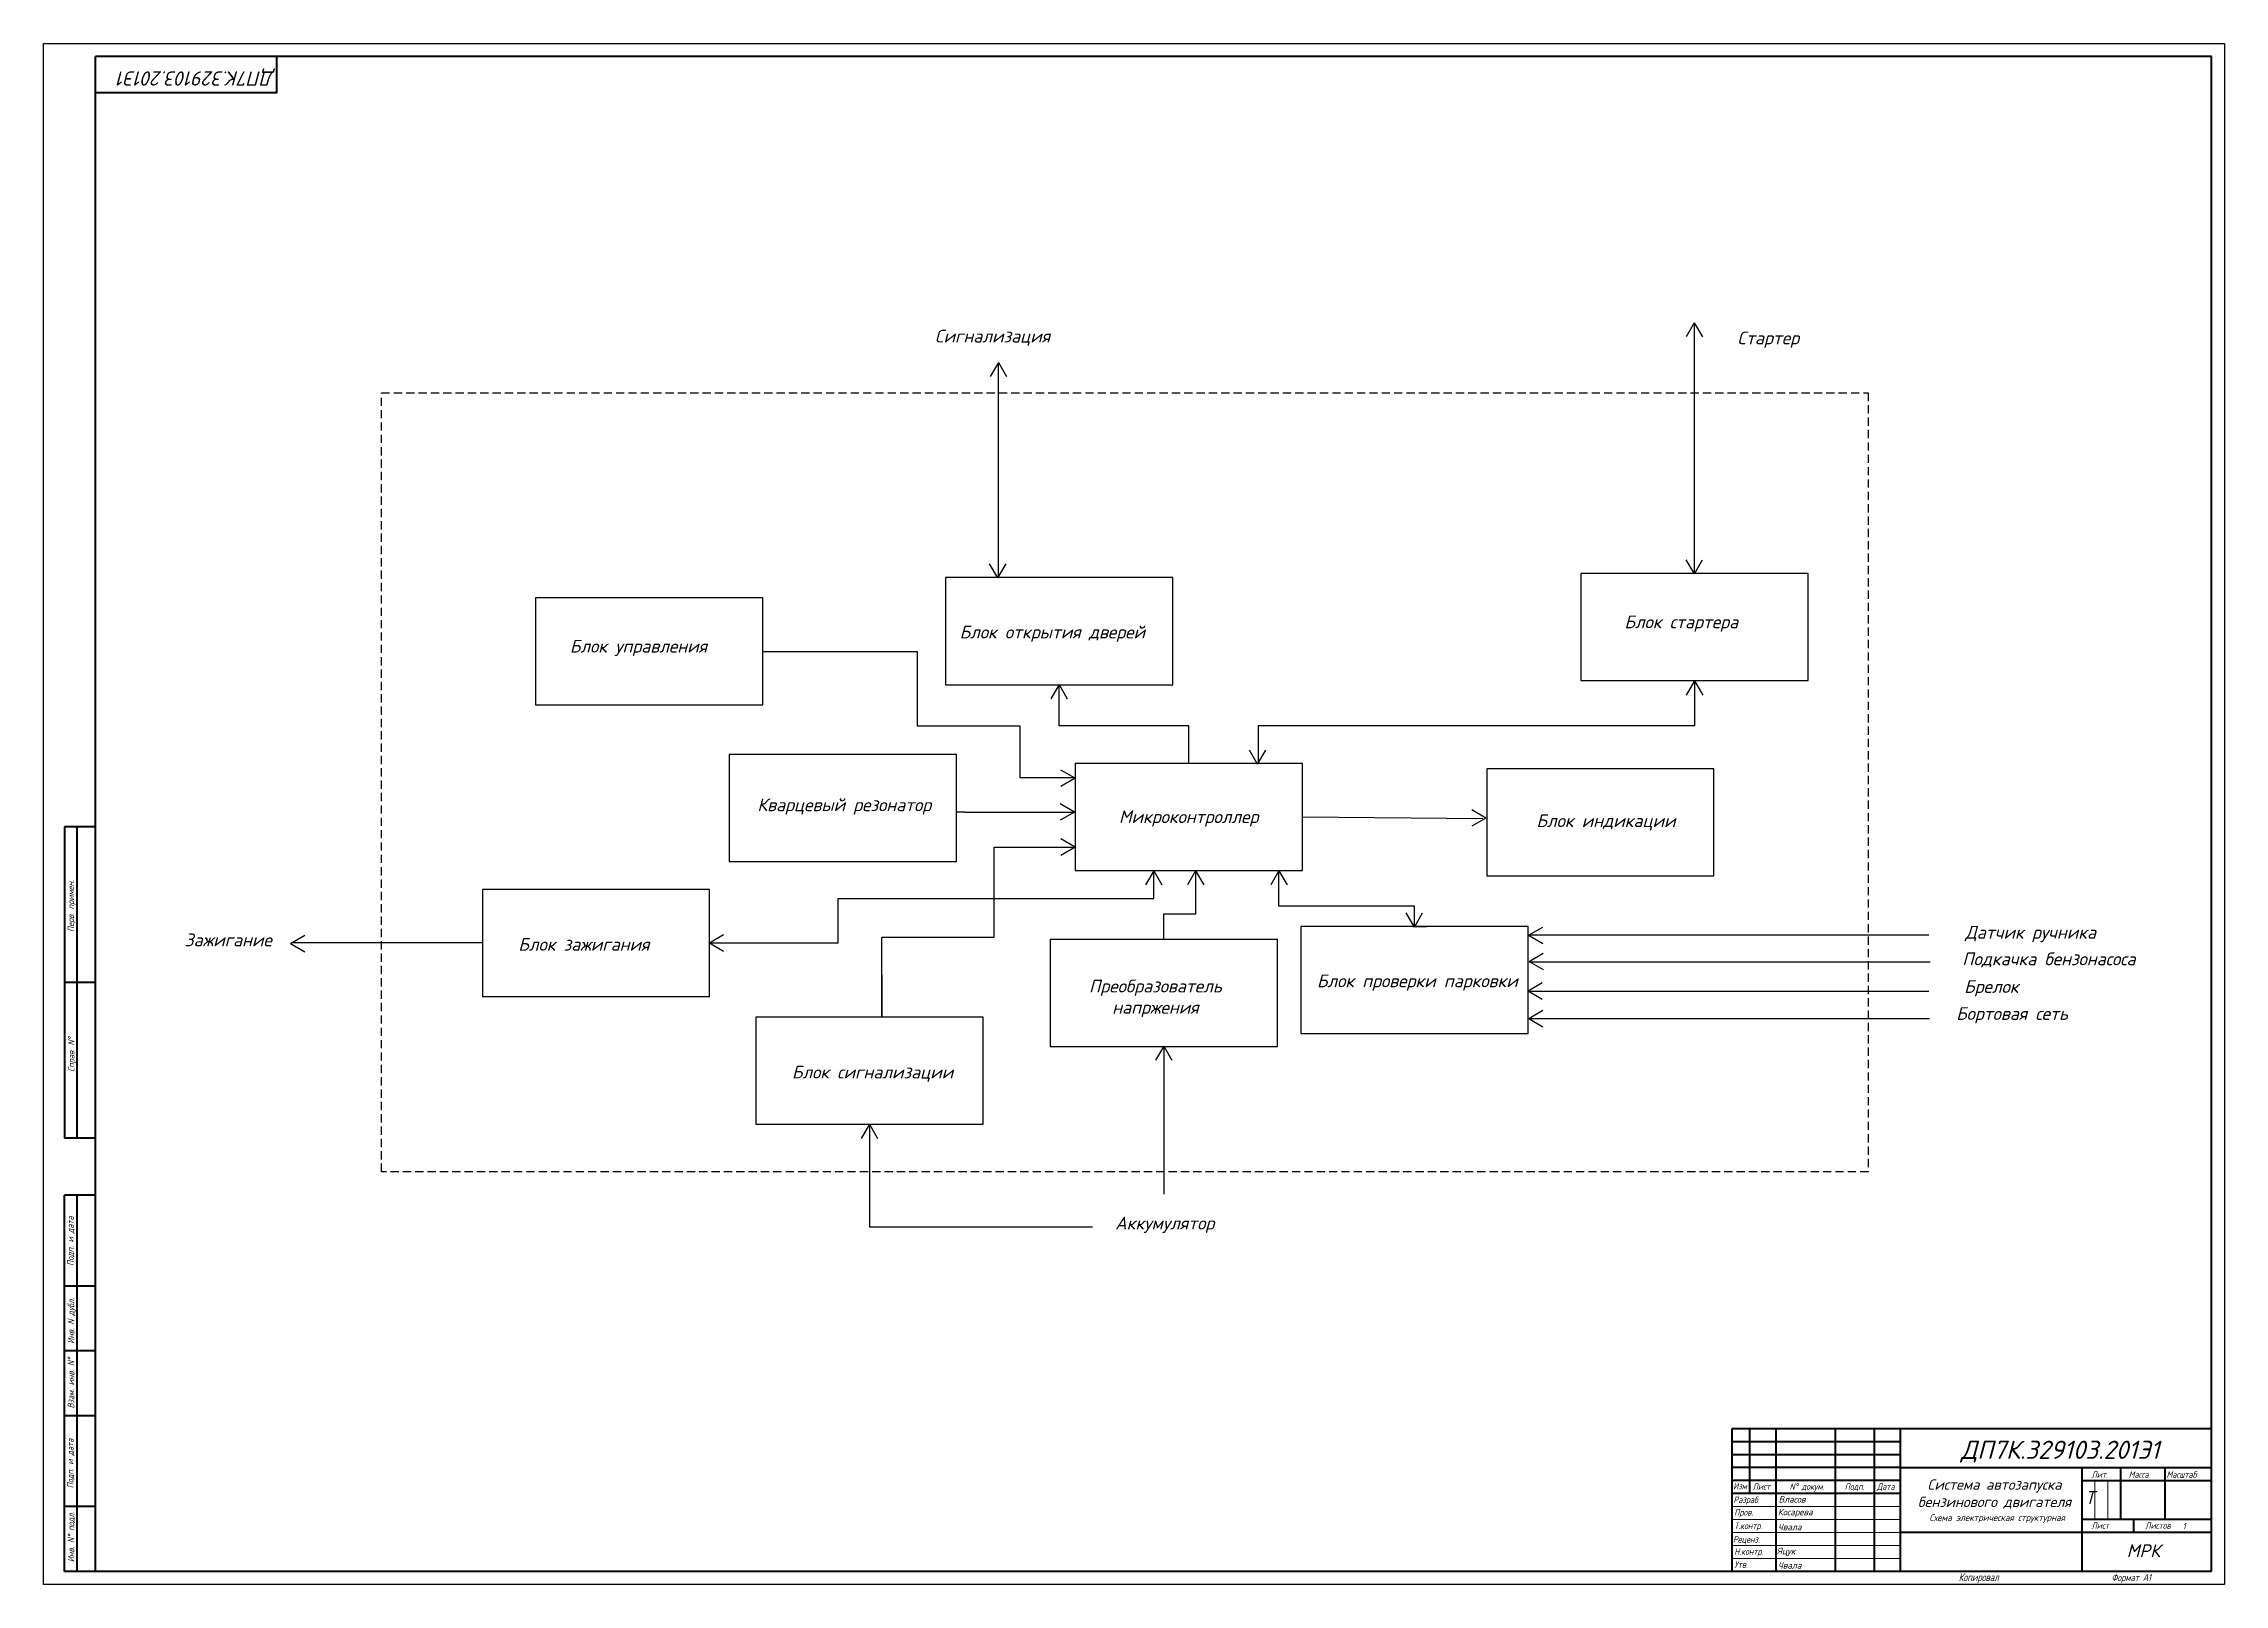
# Model space of a CAD drawing. Header units: millimetres. Extents: x 19 to 9310, y -3126 to 6.
# Drawn here: x 8469 to 9310, y -2729 to -2135 of the extents above; entities that cross this region are included whole.
import ezdxf

# ---------------------------------------------------------------- set-up
doc = ezdxf.new("R2010")
doc.units = ezdxf.units.MM
doc.linetypes.add('HIDDEN2', pattern=[4.7625, 3.175, -1.5875])
doc.layers.get('0').update_dxf_attribs({"lineweight": 80})
doc.layers.add('KONTUR', color=7, linetype='Continuous')
for name, color, linetype, lineweight in [('Основная', 7, 'Continuous', 40), ('текст', 7, 'Continuous', 30), ('тонкая', 7, 'Continuous', 20)]:
    doc.layers.add(name, color=color, linetype=linetype, lineweight=lineweight)
doc.styles.get("Standard").update_dxf_attribs({"font": 'isocpeui.ttf'})
doc.styles.add('Мой', font='isocpeui.ttf')
doc.styles.add('стиль1', font='romans.shx', dxfattribs={"width": 0.75, "oblique": 15, "height": 3.5})

msp = doc.modelspace()

# ---------------------------------------------------------------- linework, layer by layer
at = {"lineweight": 25}
for p, q in [((9105.19, -2242.81), (9102.02, -2248.27)), ((9105.19, -2242.81), (9108.36, -2248.27)), ((9105.31, -2339.51), (9105.31, -2243.14)), ((8836.85, -2258.14), (8833.67, -2263.59)), ((8836.85, -2258.14), (8840.02, -2263.59)), ((8836.65, -2341.18), (8833.47, -2335.72)), ((8836.65, -2341.18), (8839.82, -2335.72)), ((9105.25, -2339.67), (9102.08, -2334.21)), ((9105.25, -2339.67), (9108.43, -2334.21)), ((8745.94, -2369.53), (8805.49, -2369.53)), ((8805.49, -2369.53), (8805.49, -2398.22)), ((8860.25, -2382.32), (8857.08, -2387.77)), ((8860.25, -2382.32), (8863.42, -2387.77)), ((9105.3, -2380.91), (9102.13, -2386.36)), ((9105.3, -2380.91), (9108.48, -2386.36)), ((9105.31, -2380.77), (9105.31, -2398.23)), ((8805.49, -2398.22), (8845.14, -2398.22)), ((8845.14, -2398.22), (8845.14, -2418.11)), ((9105.31, -2398.23), (8936.98, -2398.23)), ((8936.98, -2398.23), (8936.98, -2412.71)), ((8936.82, -2413.01), (8933.64, -2407.55)), ((8936.82, -2413.01), (8939.99, -2407.55)), ((8845.14, -2418.11), (8866.43, -2418.11)), ((8866.42, -2418.45), (8860.97, -2415.28)), ((8866.42, -2418.45), (8860.97, -2421.62)), ((8866.18, -2431.47), (8860.72, -2428.3)), ((8823.86, -2431.46), (8866.43, -2431.46)), ((8866.18, -2431.47), (8860.72, -2434.64)), ((9024.87, -2433.76), (9019.41, -2430.59)), ((9024.87, -2433.76), (9019.41, -2436.93)), ((8866.42, -2444.98), (8860.97, -2441.81)), ((8866.42, -2444.98), (8860.97, -2448.15)), ((8896.74, -2454.06), (8893.57, -2459.51)), ((8896.74, -2454.06), (8899.91, -2459.51)), ((8896.77, -2464.76), (8896.77, -2453.97)), ((8896.77, -2453.97), (8896.77, -2453.97)), ((8912.91, -2454.06), (8909.74, -2459.51)), ((8912.91, -2454.06), (8916.08, -2459.51)), ((8912.95, -2470.69), (8912.95, -2454.42)), ((8945.01, -2454.09), (8941.84, -2459.55)), ((8945.01, -2454.09), (8948.18, -2459.55)), ((8945.03, -2467.75), (8945.03, -2454.42)), ((8775.04, -2481.94), (8775.04, -2464.76)), ((8775.04, -2464.76), (8896.77, -2464.76)), ((8900.63, -2480.56), (8900.63, -2470.69)), ((8900.63, -2470.69), (8912.95, -2470.69)), ((8997.27, -2467.75), (8945.03, -2467.75)), ((8997.27, -2475.79), (8994.1, -2470.34)), ((8997.27, -2475.57), (8997.27, -2467.75)), ((8997.27, -2475.79), (9000.45, -2470.34)), ((8563.89, -2482.12), (8569.35, -2478.94)), ((8725.39, -2481.86), (8730.85, -2478.69)), ((8997.33, -2475.58), (9002.11, -2475.58)), ((9002.11, -2475.58), (8998.17, -2475.58)), ((9041.09, -2478.82), (9085.29, -2478.82)), ((9041.29, -2478.98), (9046.75, -2475.81)), ((9041.29, -2478.98), (9046.75, -2482.15)), ((9085.29, -2478.82), (9195.62, -2478.82)), ((8563.89, -2482.12), (8569.35, -2485.29)), ((8637.84, -2481.94), (8564.18, -2481.94)), ((8725.39, -2481.86), (8730.85, -2485.04)), ((8725.47, -2481.94), (8775.04, -2481.94)), ((9041.47, -2489.16), (9095.36, -2489.16)), ((9041.52, -2489.05), (9046.98, -2485.88)), ((9041.52, -2489.05), (9046.98, -2492.22)), ((9095.36, -2489.16), (9196.15, -2489.16)), ((9041.09, -2500.38), (9046.55, -2497.21)), ((9041.09, -2500.38), (9046.55, -2503.55)), ((9041.09, -2500.48), (9084.54, -2500.48)), ((9084.54, -2500.48), (9195.62, -2500.48)), ((9041.36, -2511.03), (9046.82, -2507.85)), ((9041.36, -2511), (9089.28, -2511)), ((9041.36, -2511.03), (9046.82, -2514.2)), ((9089.28, -2511), (9195.89, -2511)), ((8900.59, -2521.68), (8897.42, -2527.14)), ((8900.59, -2521.68), (8903.77, -2527.14)), ((8900.63, -2521.82), (8900.63, -2578.79)), ((8787.07, -2551.79), (8783.9, -2557.25)), ((8787.07, -2551.79), (8790.24, -2557.25)), ((8787.15, -2551.82), (8787.15, -2591.31)), ((8787.15, -2591.31), (8873.09, -2591.31))]:
    msp.add_line(p, q, dxfattribs=at)
at = {"lineweight": 50}
for p, q in [((9184.63, -2674.21), (9119.63, -2674.21)), ((9184.63, -2679.21), (9119.63, -2679.21)), ((9184.63, -2684.21), (9119.63, -2684.21)), ((9184.63, -2689.21), (9119.63, -2689.21)), ((9184.63, -2694.21), (9119.63, -2694.21))]:
    msp.add_line(p, q, dxfattribs=at)
msp.add_line((9254.63, -2724.21), (9254.63, -2724.21))
at = {"lineweight": 25}
for points in [[(8836.8, -2258.37), (8836.8, -2258.37), (8836.8, -2258.37), (8836.8, -2341.09)], [(8910.25, -2412.71), (8910.25, -2398.22), (8860.26, -2398.22), (8860.26, -2382.35)], [(8823.86, -2431.46), (8820.68, -2431.46)], [(8954.07, -2433.34), (9023.6, -2433.88)], [(8791.86, -2479.68), (8835.23, -2479.71), (8835.23, -2445.01), (8866.43, -2445.01)], [(8791.86, -2494.22), (8791.86, -2510.56), (8791.86, -2479.68)]]:
    msp.add_lwpolyline(points, dxfattribs=at)
at = {"linetype": 'HIDDEN2', "lineweight": 25}
msp.add_lwpolyline([(8598.91, -2269.87), (9172.32, -2269.87), (9172.32, -2570.16), (8598.91, -2570.16)], close=True, dxfattribs=at)
at = {"lineweight": 25}
for points in [[(8816.44, -2382.35), (8904.08, -2382.35), (8904.08, -2341.09), (8816.44, -2341.09)], [(9061.49, -2380.77), (9149.13, -2380.77), (9149.13, -2339.51), (9061.49, -2339.51)], [(8658.31, -2390.16), (8745.94, -2390.16), (8745.94, -2348.9), (8658.31, -2348.9)], [(8733.05, -2450.51), (8820.68, -2450.51), (8820.68, -2409.25), (8733.05, -2409.25)], [(8866.43, -2453.97), (8954.07, -2453.97), (8954.07, -2412.71), (8866.43, -2412.71)], [(9025.17, -2456.07), (9112.8, -2456.07), (9112.8, -2414.81), (9025.17, -2414.81)], [(8637.84, -2502.57), (8725.47, -2502.57), (8725.47, -2461.31), (8637.84, -2461.31)], [(8856.81, -2521.82), (8944.45, -2521.82), (8944.45, -2480.56), (8856.81, -2480.56)], [(8953.46, -2516.83), (9041.09, -2516.83), (9041.09, -2475.57), (8953.46, -2475.57)], [(8743.33, -2551.82), (8830.97, -2551.82), (8830.97, -2510.56), (8743.33, -2510.56)]]:
    msp.add_lwpolyline(points, close=True, dxfattribs=at)
at = {"layer": 'KONTUR'}
for p, q in [((8468.63, -2729.21), (8468.63, -2135.21)), ((8468.63, -2135.21), (9309.63, -2135.21)), ((9309.63, -2135.21), (9309.63, -2729.21)), ((9309.63, -2729.21), (8468.63, -2729.21))]:
    msp.add_line(p, q, dxfattribs=at)
at = {"layer": 'Основная'}
for p, q in [((8488.63, -2684.21), (8488.63, -2140.21)), ((9304.63, -2140.21), (8488.63, -2140.21)), ((8558.63, -2154.21), (8558.63, -2140.21)), ((9304.63, -2724.21), (9304.63, -2140.21)), ((8558.63, -2154.21), (8488.63, -2154.21)), ((8476.63, -2437.21), (8476.63, -2557.21)), ((8488.63, -2437.21), (8476.63, -2437.21)), ((8481.63, -2557.21), (8481.63, -2437.21)), ((8488.63, -2497.21), (8476.63, -2497.21)), ((8488.63, -2557.21), (8476.63, -2557.21)), ((8476.63, -2724.21), (8476.63, -2579.21)), ((8488.63, -2579.21), (8476.63, -2579.21)), ((8481.63, -2724.21), (8481.63, -2579.21)), ((8488.63, -2614.21), (8476.63, -2614.21)), ((8488.63, -2639.21), (8476.63, -2639.21)), ((8488.63, -2664.21), (8476.63, -2664.21)), ((9119.63, -2669.21), (9119.63, -2724.21)), ((9304.63, -2669.21), (9119.63, -2669.21)), ((9126.63, -2694.21), (9126.63, -2669.21)), ((9136.63, -2669.21), (9136.63, -2724.21)), ((9159.63, -2724.21), (9159.63, -2669.21)), ((9174.63, -2669.21), (9174.63, -2724.21)), ((9184.63, -2669.21), (9184.63, -2724.21)), ((8488.63, -2724.21), (8488.63, -2684.21)), ((9184.63, -2684.21), (9304.63, -2684.21)), ((9254.63, -2684.21), (9254.63, -2724.21)), ((9254.63, -2689.21), (9304.63, -2689.21)), ((9269.63, -2684.21), (9269.63, -2704.21)), ((9286.63, -2684.21), (9286.63, -2704.21)), ((8488.63, -2699.21), (8476.63, -2699.21)), ((9304.63, -2704.21), (9254.63, -2704.21)), ((9274.63, -2704.21), (9274.63, -2709.21)), ((9304.63, -2709.21), (9184.63, -2709.21)), ((9304.63, -2724.21), (8476.63, -2724.21))]:
    msp.add_line(p, q, dxfattribs=at)
at = {"layer": 'тонкая'}
for p, q in [((9259.62, -2689.42), (9259.62, -2704.21)), ((9264.7, -2689.42), (9264.7, -2704.21)), ((9119.63, -2699.21), (9184.63, -2699.21)), ((9184.63, -2704.21), (9119.63, -2704.21)), ((9184.63, -2709.21), (9119.63, -2709.21))]:
    msp.add_line(p, q, dxfattribs=at)
for points in [[(9119.63, -2714.21), (9184.63, -2714.21)], [(9119.63, -2719.21), (9184.63, -2719.21)]]:
    msp.add_lwpolyline(points, dxfattribs=at)

# ---------------------------------------------------------------- texts
at = {"lineweight": 30, "insert": (8557.59, -2151.4), "char_height": 5.5, "attachment_point": 1, "rotation": 180}
msp.add_mtext_dynamic_manual_height_columns('ДП7К.329103.201Э1', width=92.4945, gutter_width=12.5, heights=[11.8], dxfattribs=at)
at = {"lineweight": 25, "char_height": 4.928, "attachment_point": 1, "style": 'Мой'}
for s, width, insert in [('Сигнализация', 96.1774, (8812.37, -2245.51)), ('Стартер', 96.1774, (9121.84, -2246.21)), ('Блок открытия дверей', 96.1774, (8821.88, -2359.59)), ('Блок стартера', 96.1774, (9078.25, -2355.67)), ('Блок управления', 96.1774, (8671.57, -2365.05)), ('Кварцевый резонатор', 96.1774, (8743.86, -2426.19)), ('Микроконтроллер', 97.8905, (8883.31, -2430.79)), ('Блок индикации', 96.1774, (9044.31, -2432.33)), ('Зажигание', 96.1774, (8523, -2478.29)), ('Блок зажигания', 96.1774, (8651.7, -2479.99)), ('Датчик ручника', 96.1774, (9209.68, -2475.36)), ('Подкачка бензонасоса', 96.1774, (9208.54, -2485.6)), ('\\pxqc;Преобразователь \\Pнапржения', 96.1774, (8849.31, -2496.08)), ('Блок проверки парковки', 96.1774, (8959.68, -2494.07)), ('Брелок', 96.1774, (9209.26, -2496.26)), ('Бортовая сеть', 96.1774, (9206.19, -2506.67)), ('Блок сигнализации', 96.1774, (8757.2, -2529.25)), ('Аккумулятор', 96.1774, (8881.86, -2587.47))]:
    msp.add_mtext_dynamic_manual_height_columns(s, width=width, gutter_width=7.7, heights=[0], dxfattribs=dict(at, insert=insert))
at = {"lineweight": 30, "attachment_point": 1}
for s, width, heights, insert, char_height in [('ДП7К.329103.201Э1', 92.4945, [0], (9207.99, -2673.82), 7), ('\\pxt5,6,7;Власов ', 23.3068, [6.67], (9137.76, -2695.17), 2.5), ('Т', 25, [5], (9255.97, -2693.22), 5), ('1', 25, [0], (9293.49, -2705.43), 2.5), ('{\\fISOCPEUR|b0|i1|c204|p34;МРК}', 25, [0], (9271.95, -2713.76), 5)]:
    msp.add_mtext_dynamic_manual_height_columns(s, width=width, gutter_width=12.5, heights=heights, dxfattribs=dict(at, insert=insert, char_height=char_height))
at = {"color": 217, "true_color": 0x93278f, "insert": (9185.98, -2688.74), "char_height": 4, "attachment_point": 1, "style": 'Мой'}
msp.add_mtext_dynamic_manual_height_columns('\\pxqc;{\\C256;\\c16777215;Система автозапуска бензинового двигателя}', width=70, gutter_width=12.5, heights=[0], dxfattribs=at)
at = {"char_height": 2.5, "attachment_point": 1, "style": 'Мой'}
for s, insert in [('Косарева', (9137.43, -2700.1)), ('Чвала', (9137.52, -2705.85)), ('Яцук', (9137.08, -2715.13)), ('Чвала', (9137.5, -2720.63))]:
    msp.add_mtext_dynamic_manual_height_columns(s, width=16, gutter_width=12.5, heights=[0], dxfattribs=dict(at, insert=insert))
at = {"lineweight": 50, "ltscale": 1.5, "insert": (9187.01, -2702.24), "char_height": 2.5, "attachment_point": 1}
msp.add_mtext_dynamic_manual_height_columns('\\pxqc;Схема электрическая структурная', width=70, gutter_width=12.5, heights=[0], dxfattribs=at)
at = {"layer": 'текст', "style": 'стиль1', "oblique": 15, "width": 0.75}
for s, p in [('Перв. примен.', (8480.39, -2477.7)), ('Справ. N%%d', (8480.54, -2531.58)), ('Подп. и дата', (8480.21, -2606.44)), ('Инв. N дубл.', (8480.45, -2636.46)), ('Взам. инв. N%%d', (8480.45, -2661.39)), ('Подп. и дата', (8480.16, -2692.17)), ('Инв. N%%d подл.', (8480.45, -2720.64))]:
    msp.add_text(s, height=2.5, rotation=90, dxfattribs=at).set_placement(p)
for s, height, p in [('Изм', 2.5, (9120.18, -2692.6)), ('Лист', 2.5, (9127.66, -2692.75)), ('N%%d докум. ', 2.5, (9141.94, -2692.75)), ('Подп.', 2.5, (9163.19, -2692.75)), ('Дата', 2.5, (9175.64, -2692.75)), ('Лит.', 2.5, (9258.35, -2688.14)), ('Масса', 2.5, (9272.73, -2688.14)), ('Масштаб', 2.5, (9287.32, -2688.14)), ('Разраб.', 2.5, (9120.3, -2697.85)), ('Пров.', 2.5, (9120.6, -2702.68)), ('Т.контр.', 2.5, (9120.6, -2707.87)), ('Лист', 2.5, (9258.35, -2707.76)), ('Листов', 2.5, (9279.08, -2707.76)), ('Реценз.', 2.5, (9120.11, -2713.12)), ('Н.контр.', 2.5, (9120.6, -2717.8)), ('Утв.', 2.5, (9120.6, -2722.82)), ('Копировал', 3, (9207.17, -2727.96)), ('Формат А1', 2.75, (9266.1, -2727.96))]:
    msp.add_text(s, height=height, dxfattribs=at).set_placement(p)

doc.saveas('drawing.dxf')
